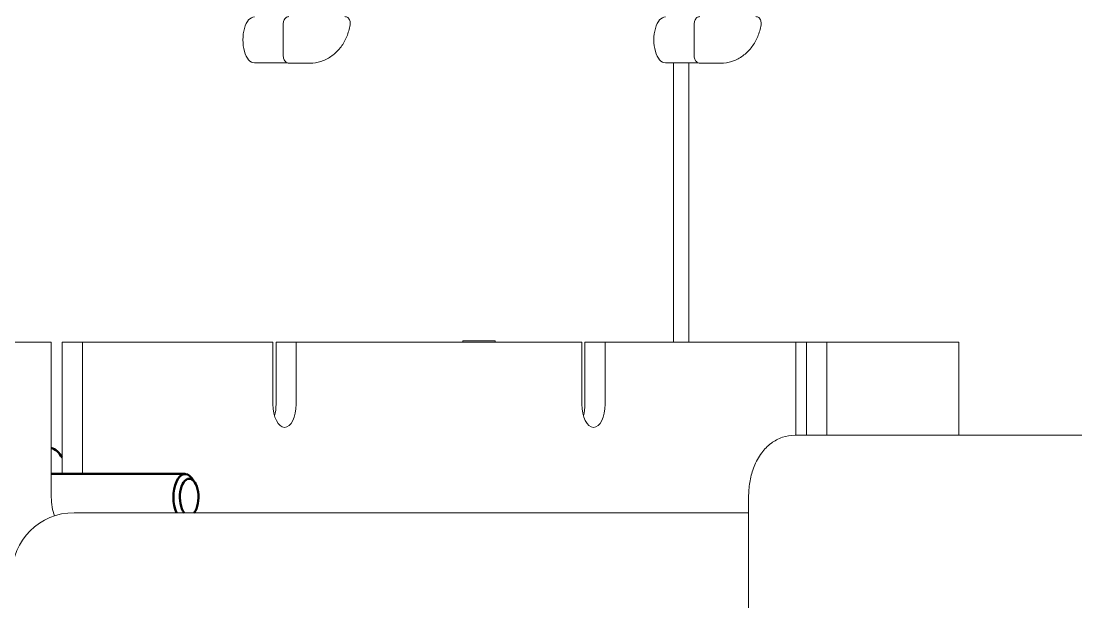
# Model space of a CAD drawing. Header units: inches. Extents: x 20 to 536, y 8 to 344.
# Drawn here: x 280.64 to 289.14, y 112.11 to 116.79 of the extents above; entities that cross this region are included whole.
import ezdxf

# ---------------------------------------------------------------- set-up
doc = ezdxf.new("R2010")
doc.units = ezdxf.units.IN
doc.header["$LTSCALE"] = 16
doc.header["$MEASUREMENT"] = 0
doc.layers.add('Visible (ANSI)', color=7, linetype='Continuous', lineweight=50)

msp = doc.modelspace()

# ---------------------------------------------------------------- linework, layer by layer
at = {"layer": 'Visible (ANSI)', "linetype": 'Continuous', "lineweight": 18}
for p, q in [((282.74831, 116.76326), (282.74831, 116.51326)), ((286.06077, 116.76326), (286.06077, 116.51326)), ((282.78165, 116.453), (282.51618, 116.453)), ((282.79456, 116.45076), (282.80275, 116.45076)), ((282.80275, 116.45076), (282.95895, 116.45076)), ((286.09411, 116.453), (285.82865, 116.453)), ((285.89366, 114.20079), (285.89366, 116.453)), ((286.01866, 116.453), (286.01866, 114.20079)), ((286.10702, 116.45076), (286.11522, 116.45076)), ((286.11522, 116.45076), (286.27141, 116.45076)), ((280.87943, 114.20079), (279.87275, 114.20079)), ((280.87943, 112.95079), (280.87943, 114.20079)), ((280.96705, 114.20079), (281.12943, 114.20079)), ((280.96705, 113.13829), (280.96705, 114.20079)), ((282.66568, 114.20079), (281.12943, 114.20079)), ((281.12943, 114.20079), (281.12943, 113.13829)), ((282.66568, 113.70079), (282.66568, 114.20079)), ((282.6908, 114.20079), (282.85318, 114.20079)), ((282.6908, 113.70079), (282.6908, 114.20079)), ((285.15568, 114.20079), (282.85318, 114.20079)), ((282.85318, 114.20079), (282.85318, 113.70079)), ((284.19613, 114.21079), (284.45779, 114.21079)), ((284.19613, 114.21079), (284.19613, 114.20079)), ((284.45779, 114.21079), (284.45779, 114.20079)), ((285.15568, 113.70079), (285.15568, 114.20079)), ((285.1808, 114.20079), (285.34318, 114.20079)), ((285.1808, 113.70079), (285.1808, 114.20079)), ((286.87943, 114.20079), (285.34318, 114.20079)), ((285.34318, 114.20079), (285.34318, 113.70079)), ((286.87943, 114.20079), (286.96705, 114.20079)), ((286.87943, 113.45079), (286.87943, 114.20079)), ((286.96705, 114.20079), (287.12943, 114.20079)), ((286.96705, 113.45079), (286.96705, 114.20079)), ((288.13611, 114.20079), (287.12943, 114.20079)), ((287.12943, 114.20079), (287.12943, 113.45079)), ((288.13611, 114.20079), (288.19472, 114.20079)), ((288.19472, 113.45079), (288.19472, 114.20079)), ((287.09106, 113.45079), (286.87455, 113.45079)), ((294.34106, 113.45079), (287.09106, 113.45079)), ((286.49955, 112.95079), (286.49955, 96.20079)), ((286.49955, 112.82579), (281.06237, 112.82579))]:
    msp.add_line(p, q, dxfattribs=at)
at = {"layer": 'Visible (ANSI)'}
for p, q in [((280.87943, 113.13829), (281.95719, 113.13829)), ((282.03346, 113.07259), (282.01132, 113.10389)), ((282.03346, 112.829), (282.03119, 112.82579))]:
    msp.add_line(p, q, dxfattribs=at)
at = {"layer": 'Visible (ANSI)', "linetype": 'Continuous', "lineweight": 18}
msp.add_arc((281.06237, 112.32579), 0.5, 90, 180, dxfattribs=at)
for centre, major_axis, start_param, end_param in [((282.51618, 116.63826), (0, 0.18526), 0, 3.1415927), ((285.82865, 116.63826), (0, 0.18526), 0, 3.1415927), ((282.75943, 113.70079), (0, -0.1875), 4.712389, 7.8539816), ((282.59705, 113.70079), (0, 0.1875), 4.1887902, 4.712389), ((285.24943, 113.70079), (0, -0.1875), 4.712389, 7.8539816), ((285.08705, 113.70079), (0, 0.1875), 4.1887902, 4.712389), ((281.00443, 112.95079), (0, 0.25), 1.5707963, 2.2169688)]:
    msp.add_ellipse(centre, major_axis=major_axis, ratio=0.5, start_param=start_param, end_param=end_param, dxfattribs=at)
at = {"layer": 'Visible (ANSI)'}
for centre, major_axis, start_param, end_param in [((280.84205, 112.95079), (0, 0.406), 5.6198307, 6.0979918), ((281.95719, 112.95079), (0, 0.1875), 5.6677782, 8.5837093), ((280.84205, 112.95079), (0, 0.203), 5.8898747, 5.906034), ((281.9904, 112.95079), (0, 0.14916), 3.7187332, 8.8476374)]:
    msp.add_ellipse(centre, major_axis=major_axis, ratio=0.5, start_param=start_param, end_param=end_param, dxfattribs=at)
at = {"layer": 'Visible (ANSI)', "linetype": 'Continuous', "lineweight": 18}
for points, knots in [([(282.79456, 116.82576), (282.79022, 116.82576), (282.78591, 116.82499), (282.77781, 116.8222), (282.77411, 116.82011), (282.76702, 116.81484), (282.76394, 116.81152), (282.75808, 116.80364), (282.7557, 116.79899), (282.75199, 116.78954), (282.75068, 116.78473), (282.74889, 116.77494), (282.74842, 116.76998), (282.74831, 116.76442), (282.74831, 116.76384), (282.74831, 116.76326)], [1.5707963, 1.5707963, 1.5707963, 1.5707963, 1.7413486, 1.7413486, 1.9269347, 1.9269347, 2.1622778, 2.1622778, 2.476437, 2.476437, 2.7905963, 2.7905963, 3.1047556, 3.1047556, 3.1415927, 3.1415927, 3.1415927, 3.1415927]), ([(283.24513, 116.82576), (283.24947, 116.82576), (283.2539, 116.82498), (283.26206, 116.82207), (283.26574, 116.81995), (283.27257, 116.8147), (283.2755, 116.81144), (283.28105, 116.80359), (283.2832, 116.79898), (283.28649, 116.78922), (283.28749, 116.784), (283.28842, 116.77368), (283.28835, 116.76848), (283.28766, 116.76173), (283.28745, 116.76012), (283.2872, 116.75853)], [0, 0, 0, 0, 0.01407587, 0.01407587, 0.02852469, 0.02852469, 0.04605364, 0.04605364, 0.06970118, 0.06970118, 0.09563769, 0.09563769, 0.1215742, 0.1215742, 0.12968255, 0.12968255, 0.12968255, 0.12968255]), ([(286.10702, 116.82576), (286.10269, 116.82576), (286.09837, 116.82499), (286.09027, 116.8222), (286.08657, 116.82011), (286.07949, 116.81484), (286.07641, 116.81152), (286.07054, 116.80364), (286.06816, 116.79899), (286.06446, 116.78954), (286.06315, 116.78473), (286.06136, 116.77494), (286.06088, 116.76998), (286.06078, 116.76442), (286.06077, 116.76384), (286.06077, 116.76326)], [1.5707963, 1.5707963, 1.5707963, 1.5707963, 1.7413486, 1.7413486, 1.9269347, 1.9269347, 2.1622778, 2.1622778, 2.476437, 2.476437, 2.7905963, 2.7905963, 3.1047556, 3.1047556, 3.1415927, 3.1415927, 3.1415927, 3.1415927]), ([(286.5576, 116.82576), (286.56193, 116.82576), (286.56637, 116.82498), (286.57453, 116.82207), (286.57821, 116.81995), (286.58503, 116.8147), (286.58797, 116.81144), (286.59352, 116.80359), (286.59566, 116.79898), (286.59895, 116.78922), (286.59995, 116.784), (286.60089, 116.77368), (286.60082, 116.76848), (286.60013, 116.76173), (286.59992, 116.76012), (286.59966, 116.75853)], [0, 0, 0, 0, 0.01407587, 0.01407587, 0.02852469, 0.02852469, 0.04605364, 0.04605364, 0.06970118, 0.06970118, 0.09563769, 0.09563769, 0.1215742, 0.1215742, 0.12968255, 0.12968255, 0.12968255, 0.12968255]), ([(282.986, 116.45162), (283.01531, 116.45388), (283.04432, 116.46065), (283.0996, 116.4826), (283.12585, 116.49777), (283.1738, 116.53528), (283.19548, 116.55762), (283.23291, 116.6078), (283.24864, 116.63564), (283.27322, 116.69492), (283.28206, 116.72635), (283.2872, 116.75853)], [3.2084134, 3.2084134, 3.2084134, 3.2084134, 3.4727754, 3.4727754, 3.7371375, 3.7371375, 4.0014996, 4.0014996, 4.2658617, 4.2658617, 4.5302237, 4.5302237, 4.5302237, 4.5302237]), ([(286.29846, 116.45162), (286.32777, 116.45388), (286.35678, 116.46065), (286.41206, 116.4826), (286.43832, 116.49777), (286.48626, 116.53528), (286.50795, 116.55762), (286.54537, 116.6078), (286.56111, 116.63564), (286.58569, 116.69492), (286.59453, 116.72635), (286.59966, 116.75853)], [3.2084134, 3.2084134, 3.2084134, 3.2084134, 3.4727754, 3.4727754, 3.7371375, 3.7371375, 4.0014996, 4.0014996, 4.2658617, 4.2658617, 4.5302237, 4.5302237, 4.5302237, 4.5302237]), ([(282.74831, 116.51326), (282.74831, 116.50828), (282.74869, 116.50331), (282.75029, 116.4935), (282.75149, 116.48866), (282.75494, 116.47916), (282.75717, 116.4745), (282.76342, 116.46541), (282.76748, 116.46091), (282.77721, 116.45458), (282.78212, 116.45242), (282.78983, 116.45098), (282.79219, 116.45076), (282.79456, 116.45076)], [3.1415927, 3.1415927, 3.1415927, 3.1415927, 3.4557519, 3.4557519, 3.7699112, 3.7699112, 4.0840704, 4.0840704, 4.3982297, 4.3982297, 4.6193845, 4.6193845, 4.712389, 4.712389, 4.712389, 4.712389]), ([(286.06077, 116.51326), (286.06077, 116.50828), (286.06116, 116.50331), (286.06275, 116.4935), (286.06396, 116.48866), (286.0674, 116.47916), (286.06963, 116.4745), (286.07588, 116.46541), (286.07994, 116.46091), (286.08968, 116.45458), (286.09458, 116.45242), (286.1023, 116.45098), (286.10466, 116.45076), (286.10702, 116.45076)], [3.1415927, 3.1415927, 3.1415927, 3.1415927, 3.4557519, 3.4557519, 3.7699112, 3.7699112, 4.0840704, 4.0840704, 4.3982297, 4.3982297, 4.6193845, 4.6193845, 4.712389, 4.712389, 4.712389, 4.712389]), ([(282.986, 116.45162), (282.98429, 116.45148), (282.98252, 116.45137), (282.97891, 116.45117), (282.97707, 116.45109), (282.97339, 116.45095), (282.97155, 116.4509), (282.96787, 116.45082), (282.96604, 116.4508), (282.96244, 116.45076), (282.96067, 116.45076), (282.95895, 116.45076)], [0, 0, 0, 0, 0.012963359, 0.012963359, 0.025926717, 0.025926717, 0.038890076, 0.038890076, 0.051853435, 0.051853435, 0.064816794, 0.064816794, 0.064816794, 0.064816794]), ([(286.29846, 116.45162), (286.29675, 116.45148), (286.29498, 116.45137), (286.29138, 116.45117), (286.28954, 116.45109), (286.28585, 116.45095), (286.28401, 116.4509), (286.28034, 116.45082), (286.27851, 116.4508), (286.27491, 116.45076), (286.27313, 116.45076), (286.27141, 116.45076)], [0, 0, 0, 0, 0.012963359, 0.012963359, 0.025926717, 0.025926717, 0.038890076, 0.038890076, 0.051853435, 0.051853435, 0.064816794, 0.064816794, 0.064816794, 0.064816794]), ([(286.87455, 113.45079), (286.83927, 113.45079), (286.80416, 113.44456), (286.7383, 113.42204), (286.70825, 113.40524), (286.65089, 113.36293), (286.62605, 113.33645), (286.57846, 113.27332), (286.55922, 113.23609), (286.52934, 113.16081), (286.51887, 113.12261), (286.50444, 113.04522), (286.50056, 113.00604), (286.49961, 112.96145), (286.49955, 112.95612), (286.49955, 112.95079)], [1.5707963, 1.5707963, 1.5707963, 1.5707963, 1.7401244, 1.7401244, 1.9241161, 1.9241161, 2.1564821, 2.1564821, 2.4706414, 2.4706414, 2.7848006, 2.7848006, 3.0989599, 3.0989599, 3.1415927, 3.1415927, 3.1415927, 3.1415927])]:
    msp.add_open_spline(points, degree=3, knots=knots, dxfattribs=at)

doc.saveas('drawing.dxf')
